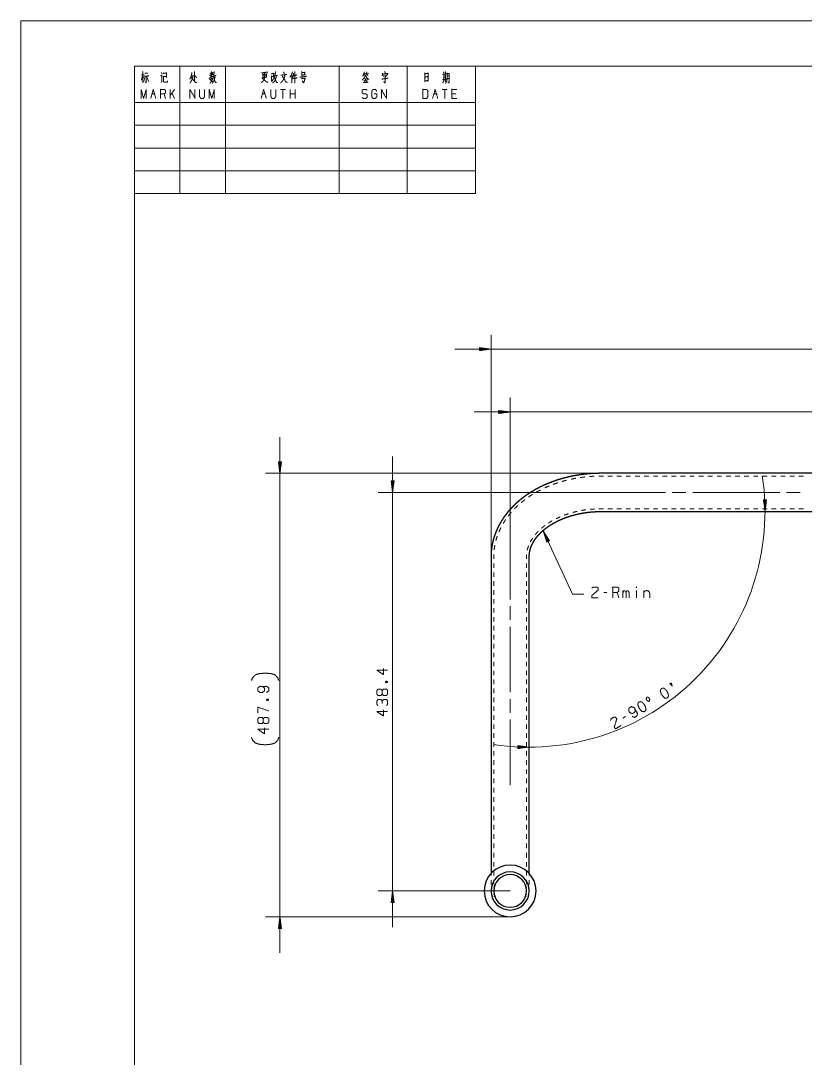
# Paper-space layout 'SHT2' of a CAD drawing. Header units: millimetres. Extents: x 0 to 594, y 0 to 420.
# Drawn here: x 0 to 172.5, y 191.7 to 420 of the extents above; entities that cross this region are included whole.
import ezdxf

# ---------------------------------------------------------------- set-up
doc = ezdxf.new("R2010")
doc.units = ezdxf.units.MM
doc.layers.add('101', color=7, linetype='Continuous', true_color=0xffffff)

psp = doc.layouts.new('SHT2')

# ---------------------------------------------------------------- linework, layer by layer
at = {"layer": '101', "color": 133, "linetype": 'Continuous', "lineweight": 18}
for p, q in [((0, 420), (0, 0)), ((594, 420), (0, 420)), ((25, 410), (25, 382)), ((25, 410), (100, 410)), ((25, 410), (100, 410)), ((584, 410), (25, 410)), ((25, 410), (100, 410)), ((25, 410), (25, 10)), ((35, 410), (35, 382)), ((45, 410), (45, 382)), ((70, 410), (70, 382)), ((85, 410), (85, 382)), ((100, 410), (100, 382)), ((25, 402), (100, 402)), ((25, 397), (100, 397)), ((25, 392), (100, 392)), ((25, 387), (100, 387)), ((25, 382), (100, 382))]:
    psp.add_line(p, q, dxfattribs=at)
at = {"layer": '101', "color": 72, "linetype": 'Continuous', "lineweight": 18}
for p, q in [((30.93, 408.63), (31.06, 408.24)), ((26.76, 408.05), (26.54, 406.94)), ((26.56, 408.12), (27.17, 408.12)), ((26.88, 407.89), (27.1, 407.41)), ((27.3, 407.54), (27.07, 406.67)), ((27.76, 407.52), (28.07, 406.63)), ((30.85, 406.38), (31.12, 406.83)), ((31.33, 407.83), (31.42, 407.72)), ((41.53, 407.97), (42.32, 408.14)), ((42.44, 407.91), (42.98, 408.03)), ((53.37, 407.85), (53.89, 407.93)), ((55.11, 406.63), (55.56, 407.18)), ((75.44, 408.32), (75.87, 408.39)), ((75.54, 408.3), (75.65, 407.99)), ((76.03, 407.39), (75.56, 407.31)), ((76.01, 408.26), (76.54, 408.36)), ((76.17, 408.24), (76.3, 407.91)), ((92.76, 408.18), (93.62, 408.3)), ((93.04, 407.83), (93.3, 407.89)), ((93.05, 407.47), (93.28, 407.54)), ((93.8, 407.81), (94.05, 407.87)), ((32.82, 402.93), (32.82, 404.9)), ((33.79, 404.9), (32.82, 403.53)), ((33.79, 402.93), (33.23, 404.11)), ((58.21, 404.9), (57.1, 404.9)), ((57.65, 404.9), (57.65, 402.93)), ((59.22, 402.93), (59.22, 404.9)), ((60.33, 402.93), (60.33, 404.9)), ((93.8, 404.9), (92.68, 404.9)), ((93.24, 404.9), (93.24, 402.93)), ((28.86, 403.92), (29.41, 403.92)), ((31.81, 402.93), (31.53, 403.92)), ((53.13, 403.92), (53.69, 403.92)), ((60.33, 403.92), (59.22, 403.92)), ((90.84, 403.92), (91.4, 403.92)), ((95.64, 403.92), (94.81, 403.92)), ((132.43, 293.05), (132.43, 294.62)), ((135.38, 294.62), (135.38, 293.05)), ((136.99, 294.62), (136.99, 293.05)), ((128.89, 294.25), (128.22, 294.25)), ((131.5, 293.05), (131.17, 294.25)), ((80.23, 274.45), (80.65, 274.61)), ((54.07, 270.53), (54.5, 270.69)), ((132.97, 266.95), (132.4, 266.6))]:
    psp.add_line(p, q, dxfattribs=at)
at = {"layer": '101', "color": 22, "linetype": 'Continuous', "lineweight": 18}
for p, q in [((103.41, 302.1), (103.41, 350.93)), ((319.75, 347.76), (95.47, 347.76)), ((103.41, 347.76), (100.87, 348.09)), ((100.87, 348.09), (100.9, 348.09)), ((100.87, 348.09), (100.9, 348.09)), ((100.87, 348.09), (100.87, 347.42)), ((100.87, 348.03), (101.29, 348.03)), ((100.87, 347.98), (101.68, 347.98)), ((100.87, 347.93), (102.06, 347.93)), ((100.87, 347.88), (102.45, 347.88)), ((100.87, 347.83), (102.83, 347.83)), ((100.87, 347.78), (103.22, 347.78)), ((100.87, 347.42), (103.41, 347.76)), ((100.87, 347.73), (103.22, 347.73)), ((100.87, 347.68), (102.83, 347.68)), ((100.87, 347.63), (102.45, 347.63)), ((100.87, 347.58), (102.06, 347.58)), ((100.87, 347.53), (101.68, 347.53)), ((100.87, 347.48), (101.29, 347.48)), ((100.87, 347.43), (100.9, 347.43)), ((100.87, 347.43), (100.9, 347.43)), ((107.61, 307.1), (107.61, 337.1)), ((99.67, 333.93), (315.55, 333.93)), ((105.07, 334.26), (105.1, 334.26)), ((107.61, 333.93), (105.07, 334.26)), ((105.07, 334.26), (105.07, 333.6)), ((105.07, 334.26), (105.1, 334.26)), ((105.07, 334.21), (105.49, 334.21)), ((105.07, 334.16), (105.88, 334.16)), ((105.07, 334.11), (106.26, 334.11)), ((105.07, 334.06), (106.65, 334.06)), ((105.07, 334.01), (107.03, 334.01)), ((105.07, 333.95), (107.42, 333.95)), ((105.07, 333.6), (107.61, 333.93)), ((105.07, 333.9), (107.42, 333.9)), ((105.07, 333.85), (107.03, 333.85)), ((105.07, 333.8), (106.65, 333.8)), ((105.07, 333.75), (106.26, 333.75)), ((105.07, 333.7), (105.88, 333.7)), ((105.07, 333.65), (105.49, 333.65)), ((105.07, 333.6), (105.1, 333.6)), ((105.07, 333.6), (105.1, 333.6)), ((57, 214.92), (57, 328.37)), ((81.77, 220.62), (81.77, 324.17)), ((56.67, 322.98), (57, 320.44)), ((57.34, 322.98), (56.67, 322.98)), ((56.67, 322.98), (56.67, 322.95)), ((56.67, 322.98), (56.67, 322.95)), ((56.72, 322.98), (56.72, 322.56)), ((56.77, 322.98), (56.77, 322.17)), ((56.82, 322.98), (56.82, 321.79)), ((56.87, 322.98), (56.87, 321.4)), ((56.93, 322.98), (56.93, 321.02)), ((56.98, 322.98), (56.98, 320.63)), ((57, 320.44), (57.34, 322.98)), ((57.03, 322.98), (57.03, 320.63)), ((57.08, 322.98), (57.08, 321.02)), ((57.13, 322.98), (57.13, 321.4)), ((57.18, 322.98), (57.18, 321.79)), ((57.23, 322.98), (57.23, 322.17)), ((57.28, 322.98), (57.28, 322.56)), ((57.33, 322.98), (57.33, 322.95)), ((57.33, 322.98), (57.33, 322.95)), ((127.61, 320.44), (53.83, 320.44)), ((81.44, 318.78), (81.44, 318.75)), ((81.44, 318.78), (81.77, 316.24)), ((81.44, 318.78), (81.44, 318.75)), ((82.11, 318.78), (81.44, 318.78)), ((81.49, 318.78), (81.49, 318.36)), ((81.54, 318.78), (81.54, 317.97)), ((81.59, 318.78), (81.59, 317.59)), ((81.64, 318.78), (81.64, 317.2)), ((81.69, 318.78), (81.69, 316.82)), ((81.75, 318.78), (81.75, 316.43)), ((81.77, 316.24), (82.11, 318.78)), ((81.8, 318.78), (81.8, 316.43)), ((81.85, 318.78), (81.85, 316.82)), ((81.9, 318.78), (81.9, 317.2)), ((81.95, 318.78), (81.95, 317.59)), ((82, 318.78), (82, 317.97)), ((82.05, 318.78), (82.05, 318.36)), ((82.1, 318.78), (82.1, 318.75)), ((82.1, 318.78), (82.1, 318.75)), ((122.61, 316.24), (78.6, 316.24)), ((163.97, 314.58), (163.3, 314.57)), ((163.3, 314.57), (163.67, 312.04)), ((163.31, 314.57), (163.31, 314.54)), ((163.31, 314.57), (163.31, 314.54)), ((163.36, 314.57), (163.36, 314.16)), ((163.41, 314.57), (163.42, 313.77)), ((163.46, 314.58), (163.47, 313.39)), ((163.51, 314.58), (163.53, 313)), ((163.56, 314.58), (163.58, 312.62)), ((163.61, 314.58), (163.64, 312.23)), ((163.66, 314.58), (163.69, 312.23)), ((163.67, 312.04), (163.97, 314.58)), ((163.71, 314.58), (163.74, 312.62)), ((163.76, 314.58), (163.78, 313)), ((163.81, 314.58), (163.83, 313.39)), ((163.86, 314.58), (163.87, 313.78)), ((163.92, 314.58), (163.92, 314.16)), ((163.97, 314.58), (163.97, 314.55)), ((163.97, 314.58), (163.97, 314.55)), ((121.3, 293.86), (114.9, 307.76)), ((116.26, 305.6), (114.9, 307.76)), ((114.9, 307.76), (115.66, 305.32)), ((115.94, 305.45), (114.95, 307.58)), ((115.98, 305.47), (115, 307.6)), ((115.89, 305.42), (115.07, 307.21)), ((115.84, 305.4), (115.18, 306.83)), ((116.03, 305.49), (115.21, 307.27)), ((115.8, 305.38), (115.3, 306.46)), ((116.07, 305.51), (115.42, 306.94)), ((115.75, 305.36), (115.42, 306.09)), ((116.12, 305.53), (115.62, 306.61)), ((116.17, 305.55), (115.83, 306.28)), ((116.21, 305.57), (116.04, 305.95)), ((115.71, 305.34), (115.53, 305.72)), ((115.66, 305.32), (115.65, 305.35)), ((115.66, 305.32), (115.65, 305.35)), ((115.66, 305.32), (116.26, 305.6)), ((116.26, 305.59), (116.25, 305.62)), ((116.26, 305.59), (116.25, 305.62)), ((123.84, 293.86), (121.3, 293.86)), ((109.28, 260.55), (109.27, 259.88)), ((109.27, 260.39), (110.46, 260.38)), ((109.27, 260.34), (110.85, 260.32)), ((109.27, 260.29), (111.23, 260.27)), ((109.27, 260.24), (111.62, 260.21)), ((111.81, 260.18), (109.28, 260.55)), ((109.28, 260.54), (109.31, 260.54)), ((109.28, 260.54), (109.31, 260.54)), ((109.28, 260.49), (109.69, 260.49)), ((109.28, 260.44), (110.08, 260.43)), ((109.27, 260.19), (111.62, 260.16)), ((109.27, 259.88), (111.81, 260.18)), ((109.27, 260.14), (111.23, 260.11)), ((109.27, 260.09), (110.85, 260.07)), ((109.27, 260.04), (110.46, 260.02)), ((109.27, 259.98), (110.07, 259.98)), ((109.27, 259.93), (109.69, 259.93)), ((109.27, 259.88), (109.3, 259.88)), ((109.27, 259.88), (109.3, 259.88)), ((107.61, 228.56), (78.6, 228.56)), ((81.77, 228.56), (81.44, 226.02)), ((81.75, 226.02), (81.75, 228.36)), ((82.11, 226.02), (81.77, 228.56)), ((81.8, 226.02), (81.8, 228.36)), ((81.44, 226.02), (81.44, 226.05)), ((81.44, 226.02), (81.44, 226.05)), ((81.44, 226.02), (82.11, 226.02)), ((81.49, 226.02), (81.49, 226.43)), ((81.54, 226.02), (81.54, 226.82)), ((81.59, 226.02), (81.59, 227.21)), ((81.64, 226.02), (81.64, 227.59)), ((81.69, 226.02), (81.69, 227.98)), ((81.85, 226.02), (81.85, 227.98)), ((81.9, 226.02), (81.9, 227.59)), ((81.95, 226.02), (81.95, 227.21)), ((82, 226.02), (82, 226.82)), ((82.05, 226.02), (82.05, 226.43)), ((82.1, 226.02), (82.1, 226.05)), ((82.1, 226.02), (82.1, 226.05)), ((107.61, 222.86), (53.83, 222.86)), ((57, 222.86), (56.67, 220.32)), ((56.82, 220.32), (56.82, 221.51)), ((56.87, 220.32), (56.87, 221.89)), ((56.93, 220.32), (56.93, 222.28)), ((56.98, 220.32), (56.98, 222.66)), ((57.34, 220.32), (57, 222.86)), ((57.03, 220.32), (57.03, 222.66)), ((57.08, 220.32), (57.08, 222.28)), ((57.13, 220.32), (57.13, 221.89)), ((57.18, 220.32), (57.18, 221.51)), ((56.67, 220.32), (56.67, 220.35)), ((56.67, 220.32), (56.67, 220.35)), ((56.67, 220.32), (57.34, 220.32)), ((56.72, 220.32), (56.72, 220.73)), ((56.77, 220.32), (56.77, 221.12)), ((57.23, 220.32), (57.23, 221.12)), ((57.28, 220.32), (57.28, 220.73)), ((57.33, 220.32), (57.33, 220.35)), ((57.33, 220.32), (57.33, 220.35))]:
    psp.add_line(p, q, dxfattribs=at)
at = {"layer": '101', "color": 30, "linetype": 'Continuous', "lineweight": 25}
for p, q in [((287.61, 320.44), (127.61, 320.44)), ((127.61, 312.04), (287.61, 312.04)), ((103.41, 302.1), (103.41, 256.84)), ((111.81, 256.84), (111.81, 302.1)), ((103.41, 256.84), (103.41, 234.41)), ((111.81, 234.41), (111.81, 256.84))]:
    psp.add_line(p, q, dxfattribs=at)
at = {"layer": '101', "color": 53, "linetype": 'Continuous', "lineweight": 18}
for p, q in [((128.11, 319.84), (127.61, 319.84)), ((130.11, 319.84), (129.11, 319.84)), ((132.11, 319.84), (131.11, 319.84)), ((134.11, 319.84), (133.11, 319.84)), ((136.11, 319.84), (135.11, 319.84)), ((138.11, 319.84), (137.11, 319.84)), ((140.11, 319.84), (139.11, 319.84)), ((142.11, 319.84), (141.11, 319.84)), ((144.11, 319.84), (143.11, 319.84)), ((146.11, 319.84), (145.11, 319.84)), ((148.11, 319.84), (147.11, 319.84)), ((150.11, 319.84), (149.11, 319.84)), ((152.11, 319.84), (151.11, 319.84)), ((154.11, 319.84), (153.11, 319.84)), ((156.11, 319.84), (155.11, 319.84)), ((158.11, 319.84), (157.11, 319.84)), ((160.11, 319.84), (159.11, 319.84)), ((162.11, 319.84), (161.11, 319.84)), ((164.11, 319.84), (163.11, 319.84)), ((166.11, 319.84), (165.11, 319.84)), ((168.11, 319.84), (167.11, 319.84)), ((170.11, 319.84), (169.11, 319.84)), ((172.11, 319.84), (171.11, 319.84)), ((127.61, 312.64), (128.11, 312.64)), ((129.11, 312.64), (130.11, 312.64)), ((131.11, 312.64), (132.11, 312.64)), ((133.11, 312.64), (134.11, 312.64)), ((135.11, 312.64), (136.11, 312.64)), ((137.11, 312.64), (138.11, 312.64)), ((139.11, 312.64), (140.11, 312.64)), ((141.11, 312.64), (142.11, 312.64)), ((143.11, 312.64), (144.11, 312.64)), ((145.11, 312.64), (146.11, 312.64)), ((147.11, 312.64), (148.11, 312.64)), ((149.11, 312.64), (150.11, 312.64)), ((151.11, 312.64), (152.11, 312.64)), ((153.11, 312.64), (154.11, 312.64)), ((155.11, 312.64), (156.11, 312.64)), ((157.11, 312.64), (158.11, 312.64)), ((159.11, 312.64), (160.11, 312.64)), ((161.11, 312.64), (162.11, 312.64)), ((163.11, 312.64), (164.11, 312.64)), ((165.11, 312.64), (166.11, 312.64)), ((167.11, 312.64), (168.11, 312.64)), ((169.11, 312.64), (170.11, 312.64)), ((171.11, 312.64), (172.11, 312.64)), ((104.01, 302.1), (104.01, 301.6)), ((111.21, 301.6), (111.21, 302.1)), ((104.01, 300.62), (104.01, 299.64)), ((111.21, 299.64), (111.21, 300.62)), ((104.01, 298.65), (104.01, 297.67)), ((111.21, 297.67), (111.21, 298.65)), ((104.01, 296.68), (104.01, 295.7)), ((104.01, 294.72), (104.01, 293.73)), ((111.21, 295.7), (111.21, 296.68)), ((111.21, 293.73), (111.21, 294.72)), ((104.01, 292.75), (104.01, 291.77)), ((111.21, 291.77), (111.21, 292.75)), ((104.01, 290.78), (104.01, 289.8)), ((111.21, 289.8), (111.21, 290.78)), ((104.01, 288.81), (104.01, 287.83)), ((111.21, 287.83), (111.21, 288.81)), ((104.01, 286.85), (104.01, 285.86)), ((111.21, 285.86), (111.21, 286.85)), ((104.01, 284.88), (104.01, 283.89)), ((111.21, 283.89), (111.21, 284.88)), ((104.01, 282.91), (104.01, 281.93)), ((104.01, 280.94), (104.01, 279.96)), ((111.21, 281.93), (111.21, 282.91)), ((111.21, 279.96), (111.21, 280.94)), ((104.01, 278.98), (104.01, 277.99)), ((111.21, 277.99), (111.21, 278.98)), ((104.01, 277.01), (104.01, 276.02)), ((111.21, 276.02), (111.21, 277.01)), ((104.01, 275.04), (104.01, 274.06)), ((111.21, 274.06), (111.21, 275.04)), ((104.01, 273.07), (104.01, 272.09)), ((111.21, 272.09), (111.21, 273.07)), ((104.01, 271.11), (104.01, 270.12)), ((111.21, 270.12), (111.21, 271.11)), ((104.01, 269.14), (104.01, 268.15)), ((104.01, 267.17), (104.01, 266.19)), ((111.21, 268.15), (111.21, 269.14)), ((111.21, 266.19), (111.21, 267.17)), ((104.01, 265.2), (104.01, 264.22)), ((111.21, 264.22), (111.21, 265.2)), ((104.01, 263.24), (104.01, 262.25)), ((111.21, 262.25), (111.21, 263.24)), ((104.01, 261.27), (104.01, 260.28)), ((111.21, 260.28), (111.21, 261.27)), ((104.01, 259.3), (104.01, 258.32)), ((111.21, 258.32), (111.21, 259.3)), ((104.01, 257.33), (104.01, 256.84)), ((104.01, 256.84), (104.01, 256.33)), ((111.21, 256.84), (111.21, 257.33)), ((111.21, 256.33), (111.21, 256.84)), ((104.01, 255.31), (104.01, 254.29)), ((111.21, 254.29), (111.21, 255.31)), ((104.01, 253.27), (104.01, 252.25)), ((104.01, 251.23), (104.01, 250.21)), ((111.21, 252.25), (111.21, 253.27)), ((111.21, 250.21), (111.21, 251.23)), ((104.01, 249.2), (104.01, 248.18)), ((111.21, 248.18), (111.21, 249.2)), ((104.01, 247.16), (104.01, 246.14)), ((111.21, 246.14), (111.21, 247.16)), ((104.01, 245.12), (104.01, 244.1)), ((111.21, 244.1), (111.21, 245.12)), ((104.01, 243.08), (104.01, 242.06)), ((111.21, 242.06), (111.21, 243.08)), ((104.01, 241.04), (104.01, 240.02)), ((111.21, 240.02), (111.21, 241.04)), ((104.01, 239), (104.01, 237.98)), ((111.21, 237.98), (111.21, 239)), ((104.01, 236.96), (104.01, 235.94)), ((111.21, 235.94), (111.21, 236.96)), ((104.01, 234.92), (104.01, 234.41)), ((104.01, 234.41), (104.01, 233.93)), ((111.21, 234.41), (111.21, 234.92)), ((111.21, 233.93), (111.21, 234.41)), ((103.41, 232.41), (103.41, 231.93)), ((111.81, 231.93), (111.81, 232.41)), ((103.64, 229.36), (103.49, 229.36)), ((103.74, 229.76), (103.58, 229.76)), ((104.1, 229.36), (103.95, 229.36)), ((104.21, 229.76), (104.06, 229.76)), ((111.17, 229.76), (111.01, 229.76)), ((111.28, 229.36), (111.12, 229.36)), ((111.64, 229.76), (111.48, 229.76)), ((111.74, 229.36), (111.58, 229.36)), ((103.49, 227.76), (103.64, 227.76)), ((103.58, 227.36), (103.74, 227.36)), ((103.95, 227.76), (104.1, 227.76)), ((104.06, 227.36), (104.21, 227.36)), ((111.01, 227.36), (111.17, 227.36)), ((111.12, 227.76), (111.28, 227.76)), ((111.48, 227.36), (111.64, 227.36)), ((111.58, 227.76), (111.74, 227.76))]:
    psp.add_line(p, q, dxfattribs=at)
at = {"layer": '101', "color": 151, "linetype": 'Continuous', "lineweight": 18}
for p, q in [((143.26, 316.24), (146.26, 316.24)), ((147.76, 316.24), (166.9, 316.24)), ((168.4, 316.24), (171.4, 316.24)), ((107.61, 291.18), (107.61, 288.18)), ((107.61, 286.68), (107.61, 272.26)), ((107.61, 270.76), (107.61, 267.76))]:
    psp.add_line(p, q, dxfattribs=at)
at = {"layer": '101', "color": 22, "linetype": 'Continuous', "lineweight": 18}
psp.add_arc((111.81, 312.04), 51.85, 261.2972, 8.7028, dxfattribs=at)
at = {"layer": '101', "color": 30, "linetype": 'Continuous', "lineweight": 25}
for radius, start, end in [(5.7, 90, 270), (5.7, 270, 90), (4.2, 90, 270), (3.6, 90, 270), (4.2, 270, 90), (3.6, 270, 90)]:
    psp.add_arc((107.61, 228.56), radius, start, end, dxfattribs=at)
at = {"layer": '101', "color": 72, "linetype": 'Continuous', "lineweight": 18}
for points, knots in [([(26.76, 408.82), (26.87, 408.7), (26.87, 406.36)], [0, 0, 0.064406, 1, 1]), ([(27.29, 408.45), (27.92, 408.45), (27.88, 408.57), (27.83, 408.49)], [0, 0, 0.736242, 0.890347, 1, 1]), ([(31.47, 408.45), (31.4, 408.39), (31.34, 408.45), (32.07, 408.45), (32.07, 408.63), (32.07, 407.54), (32.07, 407.72), (31.42, 407.72), (31.42, 406.58), (31.43, 406.5), (31.55, 406.46), (32.24, 406.46), (32.24, 406.77)], [0, 0, 0.017817, 0.03366, 0.169508, 0.204092, 0.407771, 0.442362, 0.564626, 0.775988, 0.791599, 0.814655, 0.942353, 1, 1]), ([(37.62, 408.59), (37.61, 408.47), (37.54, 408.05), (37.45, 407.76), (37.38, 407.56), (37.29, 407.35), (37.2, 407.18)], [0, 0, 0.084511, 0.368539, 0.57312, 0.721448, 0.873357, 1, 1]), ([(38.17, 408.8), (38.21, 408.7), (38.2, 408.59), (38.18, 406.87), (38.17, 406.98), (38.2, 407.21)], [0, 0, 0.049552, 0.095607, 0.852773, 0.898827, 1, 1]), ([(41.93, 408.82), (41.96, 408.68), (41.96, 407.54), (41.93, 407.68), (41.96, 407.81)], [0, 0, 0.094651, 0.82363, 0.91828, 1, 1]), ([(42.22, 408.68), (42.22, 408.57), (42.1, 408.1)], [0, 0, 0.174336, 1, 1]), ([(42.53, 408.86), (42.53, 408.74), (42.51, 408.51), (42.47, 408.22), (42.42, 407.91), (42.37, 407.66), (42.29, 407.43), (42.28, 407.37)], [0, 0, 0.081852, 0.232243, 0.425429, 0.632123, 0.800313, 0.957953, 1, 1]), ([(53.63, 408.59), (53.61, 407.93), (53.6, 407.6), (53.59, 407.41), (53.57, 407.31), (53.56, 407.18), (53.51, 407.06), (53.47, 406.96), (53.34, 406.77), (53.19, 406.61), (53.09, 406.54), (52.88, 406.42), (52.84, 406.4)], [0, 0, 0.263781, 0.39576, 0.470168, 0.511774, 0.561574, 0.614015, 0.658781, 0.749609, 0.837597, 0.885288, 0.980674, 1, 1]), ([(52.96, 408.57), (53.01, 408.53), (53.04, 408.55), (54.3, 408.7), (54.26, 408.72), (54.11, 408.68)], [0, 0, 0.045515, 0.068267, 0.872618, 0.903439, 1, 1]), ([(56.04, 408.8), (56.01, 408.55), (55.93, 408.22), (55.81, 407.87), (55.72, 407.64), (55.66, 407.47), (55.6, 407.33)], [0, 0, 0.162468, 0.38501, 0.62589, 0.784405, 0.898495, 1, 1]), ([(57.76, 408.78), (57.86, 408.59), (57.9, 408.47), (57.93, 408.34)], [0, 0, 0.450463, 0.729648, 1, 1]), ([(59.74, 408.74), (59.67, 408.47), (59.57, 408.22), (59.45, 407.99), (59.34, 407.81), (59.19, 407.6)], [0, 0, 0.218379, 0.42875, 0.629232, 0.801507, 1, 1]), ([(60.27, 408.82), (60.32, 408.74), (60.29, 408.78), (60.3, 406.29), (60.29, 406.48), (60.3, 406.79)], [0, 0, 0.029981, 0.046195, 0.84079, 0.900562, 1, 1]), ([(61.76, 408.82), (61.82, 408.57), (61.82, 407.85), (61.82, 408.03), (62.53, 408.14), (62.41, 408.14), (62.44, 408.65), (62.45, 408.74), (62.48, 408.68), (62.38, 408.65), (61.82, 408.57)], [0, 0, 0.076621, 0.294125, 0.350049, 0.563216, 0.598365, 0.753974, 0.779219, 0.799828, 0.831204, 1, 1]), ([(75.56, 408.74), (75.54, 408.59), (75.43, 408.28), (75.32, 408.03), (75.21, 407.83)], [0, 0, 0.148004, 0.485247, 0.758325, 1, 1]), ([(76.1, 408.74), (76.11, 408.63), (75.94, 408.05)], [0, 0, 0.147214, 1, 1]), ([(79.98, 408.84), (80.08, 408.72), (80.12, 408.61), (80.15, 408.45)], [0, 0, 0.364582, 0.619227, 1, 1]), ([(92.99, 408.74), (93.02, 408.61), (93.02, 407.06)], [0, 0, 0.075966, 1, 1]), ([(93.4, 408.86), (93.43, 408.74), (93.39, 407.12)], [0, 0, 0.07321, 1, 1]), ([(93.74, 408.57), (93.78, 408.34), (93.78, 407.89), (93.77, 407.39), (93.74, 407.08), (93.67, 406.75), (93.58, 406.54), (93.42, 406.23)], [0, 0, 0.096226, 0.28518, 0.49143, 0.620829, 0.761583, 0.854883, 1, 1]), ([(27.11, 407.83), (28.07, 407.83), (28.01, 407.99), (27.93, 407.85)], [0, 0, 0.737845, 0.874091, 1, 1]), ([(27.55, 407.83), (27.55, 406.4), (27.39, 406.48)], [0, 0, 0.88751, 1, 1]), ([(30.74, 407.89), (30.99, 407.89), (30.99, 408.01), (30.99, 406.56)], [0, 0, 0.136549, 0.20471, 1, 1]), ([(37.48, 407.85), (37.95, 407.93), (37.9, 407.97), (37.87, 407.79), (37.81, 407.52), (37.76, 407.35), (37.67, 407.12), (37.6, 406.94), (37.48, 406.73), (37.39, 406.56), (37.21, 406.32)], [0, 0, 0.202443, 0.228126, 0.308395, 0.425619, 0.500391, 0.604278, 0.689473, 0.790704, 0.870498, 1, 1]), ([(37.48, 407.56), (38.41, 406.38), (38.75, 406.4), (38.74, 406.4), (38.43, 406.42), (38.27, 406.56)], [0, 0, 0.63218, 0.773701, 0.779843, 0.909107, 1, 1]), ([(38.3, 407.91), (38.33, 407.89), (38.59, 407.56), (38.66, 407.43)], [0, 0, 0.059406, 0.761029, 1, 1]), ([(41.94, 407.99), (41.81, 407.76), (41.68, 407.56), (41.55, 407.39), (41.41, 407.25)], [0, 0, 0.287235, 0.555132, 0.786183, 1, 1]), ([(41.53, 407.06), (42.16, 407.21), (42.17, 407.39), (42.17, 407.31), (42.1, 407.06), (42, 406.79), (41.9, 406.58), (41.78, 406.46), (41.68, 406.34), (41.6, 406.27)], [0, 0, 0.304476, 0.392578, 0.431601, 0.553705, 0.689463, 0.798358, 0.878846, 0.954751, 1, 1]), ([(41.62, 408.55), (41.75, 408.32), (41.78, 408.18)], [0, 0, 0.640221, 1, 1]), ([(41.91, 407.41), (41.75, 406.83), (41.85, 406.79), (41.97, 406.75), (42.09, 406.69), (42.23, 406.61)], [0, 0, 0.529109, 0.626293, 0.735528, 0.852096, 1, 1]), ([(41.96, 407.95), (42.13, 407.83), (42.22, 407.72)], [0, 0, 0.613168, 1, 1]), ([(42.73, 407.91), (42.69, 407.56), (42.64, 407.31), (42.6, 407.1), (42.54, 406.92), (42.42, 406.67), (42.32, 406.48), (42.2, 406.32), (42.12, 406.23)], [0, 0, 0.194372, 0.33262, 0.448622, 0.555648, 0.706152, 0.822696, 0.933862, 1, 1]), ([(42.41, 407.64), (42.44, 407.6), (42.58, 407.02), (42.69, 406.75), (42.79, 406.46), (42.82, 406.4), (43.04, 406.42), (42.82, 406.44), (42.75, 406.56)], [0, 0, 0.026711, 0.341735, 0.493488, 0.655468, 0.691644, 0.807842, 0.92404, 1, 1]), ([(53.01, 407.35), (53.09, 407.35), (53.37, 407.12), (53.6, 406.92), (53.82, 406.73), (54.1, 406.46), (54.42, 406.5), (54.11, 406.46), (54.01, 406.54)], [0, 0, 0.033469, 0.197844, 0.340784, 0.472463, 0.64945, 0.79792, 0.939754, 1, 1]), ([(53.19, 408.34), (53.23, 408.16), (53.23, 407.41), (53.22, 407.45), (54.08, 407.6), (54, 407.6), (54.08, 408.39), (54.11, 408.32), (54.07, 408.28), (53.23, 408.18)], [0, 0, 0.051657, 0.252797, 0.264655, 0.500968, 0.524668, 0.738296, 0.756835, 0.773119, 1, 1]), ([(55.08, 408.32), (55.66, 408.43), (55.6, 408.49), (55.53, 407.76), (55.6, 407.76), (55.17, 407.68), (55.14, 407.87), (55.17, 407.64), (55.15, 406.71)], [0, 0, 0.181367, 0.207402, 0.429562, 0.451886, 0.588195, 0.645737, 0.715778, 1, 1]), ([(56.18, 407.87), (56.18, 407.74), (56.12, 407.41), (56.06, 407.23), (56, 407.06), (55.93, 406.92), (55.84, 406.77), (55.74, 406.63), (55.5, 406.42), (55.33, 406.34)], [0, 0, 0.067224, 0.249297, 0.354995, 0.450078, 0.537949, 0.629663, 0.725721, 0.894897, 1, 1]), ([(55.74, 407.56), (55.78, 407.54), (56.23, 406.42), (56.51, 406.4), (56.25, 406.46), (56.18, 406.58)], [0, 0, 0.024913, 0.64401, 0.787109, 0.926007, 1, 1]), ([(55.81, 407.83), (56.47, 407.95), (56.39, 407.97), (56.28, 407.93)], [0, 0, 0.769974, 0.857334, 1, 1]), ([(58.08, 408.07), (58.08, 407.95), (58, 407.66), (57.93, 407.43), (57.84, 407.18), (57.71, 406.98), (57.7, 406.94), (57.61, 406.83), (57.51, 406.69), (57.37, 406.56), (57.26, 406.44), (57.13, 406.34)], [0, 0, 0.060656, 0.206644, 0.323462, 0.452151, 0.571984, 0.593423, 0.659723, 0.746397, 0.834814, 0.918176, 1, 1]), ([(57.21, 408.03), (58.49, 408.18), (58.4, 408.2), (58.31, 408.16)], [0, 0, 0.872483, 0.933909, 1, 1]), ([(57.54, 407.81), (57.59, 407.76), (58.3, 406.5), (58.62, 406.44), (58.31, 406.52), (58.21, 406.65)], [0, 0, 0.03086, 0.652651, 0.793753, 0.930721, 1, 1]), ([(59.57, 408.16), (59.58, 406.92), (59.58, 406.32), (59.57, 406.44), (59.58, 406.67)], [0, 0, 0.565701, 0.839109, 0.896079, 1, 1]), ([(59.76, 407.25), (60.8, 407.45), (60.73, 407.47), (60.59, 407.41)], [0, 0, 0.826987, 0.886337, 1, 1]), ([(59.99, 408.47), (59.95, 408.14), (59.89, 407.85), (59.83, 407.64), (59.79, 407.52)], [0, 0, 0.342096, 0.644844, 0.865119, 1, 1]), ([(59.99, 407.89), (60.67, 408.07), (60.59, 408.07), (60.48, 408.01)], [0, 0, 0.772504, 0.853435, 1, 1]), ([(61.37, 407.62), (61.56, 407.62), (61.94, 407.66), (62.88, 407.81), (62.77, 407.83), (62.63, 407.79)], [0, 0, 0.107041, 0.322391, 0.855633, 0.914432, 1, 1]), ([(61.93, 407.66), (61.82, 407.16), (61.79, 407.25), (62.57, 407.37), (62.53, 407.45), (62.53, 407.37), (62.44, 407.02), (62.38, 406.79), (62.31, 406.61), (62.25, 406.46), (62.2, 406.36), (62.17, 406.34), (61.91, 406.81), (62.19, 406.38)], [0, 0, 0.136367, 0.159969, 0.37115, 0.396347, 0.418609, 0.516112, 0.579319, 0.633135, 0.675148, 0.705367, 0.715007, 0.861282, 1, 1]), ([(75.84, 408.05), (75.82, 407.95), (75.59, 407.58), (75.57, 407.54), (75.46, 407.35), (75.25, 407.12), (75.05, 406.92)], [0, 0, 0.074324, 0.3873, 0.418544, 0.575019, 0.792866, 1, 1]), ([(75.31, 406.38), (76.42, 406.48), (76.35, 406.48), (76.19, 406.46)], [0, 0, 0.825892, 0.879993, 1, 1]), ([(75.5, 407.02), (75.57, 406.75), (75.57, 406.63), (75.56, 406.79)], [0, 0, 0.489861, 0.707985, 1, 1]), ([(75.78, 407.18), (75.84, 406.87), (75.81, 406.71), (75.81, 406.94)], [0, 0, 0.443846, 0.68011, 1, 1]), ([(75.81, 407.91), (76.39, 407.12), (76.63, 407.12), (76.39, 407.14), (76.28, 407.29)], [0, 0, 0.599326, 0.74245, 0.886132, 1, 1]), ([(76.14, 407.16), (76.14, 407.02), (75.97, 406.44)], [0, 0, 0.193066, 1, 1]), ([(79.39, 407.16), (80.77, 407.35), (80.68, 407.37), (80.47, 407.31)], [0, 0, 0.820207, 0.87351, 1, 1]), ([(79.54, 408.49), (79.54, 408.26), (79.52, 408.1), (79.49, 407.97), (79.46, 407.87)], [0, 0, 0.361961, 0.626178, 0.82906, 1, 1]), ([(79.54, 408.24), (80.77, 408.39), (80.75, 408.43), (80.56, 408.01)], [0, 0, 0.712489, 0.737753, 1, 1]), ([(79.68, 407.83), (80.45, 407.93), (80.4, 407.99), (80.11, 407.47)], [0, 0, 0.533862, 0.586724, 1, 1]), ([(80.06, 407.62), (80.09, 407.52), (80.12, 407.39), (80.14, 407.18), (80.14, 406.75), (80.12, 406.61), (80.09, 406.4), (80.05, 406.27), (79.83, 406.63), (80.06, 406.32)], [0, 0, 0.049614, 0.1085, 0.204239, 0.404797, 0.47199, 0.568442, 0.629214, 0.820569, 1, 1]), ([(88.81, 408.55), (88.84, 408.34), (88.85, 407.89), (88.87, 407.41), (88.87, 407.02), (88.87, 406.58), (88.87, 406.73), (89.44, 406.85), (89.55, 406.71), (89.58, 406.89), (89.58, 407.14), (89.6, 407.62), (89.61, 408.12), (89.61, 408.53), (89.63, 408.47), (88.85, 408.32)], [0, 0, 0.037589, 0.11951, 0.205161, 0.275875, 0.354037, 0.380091, 0.485119, 0.518615, 0.552521, 0.597188, 0.682831, 0.772197, 0.846642, 0.85812, 1, 1]), ([(88.87, 407.58), (89.44, 407.7), (89.38, 407.72), (89.25, 407.64)], [0, 0, 0.728515, 0.80596, 1, 1]), ([(92.71, 407), (93.62, 407.16), (93.58, 407.18), (93.52, 407.12)], [0, 0, 0.873261, 0.919205, 1, 1]), ([(93.05, 406.87), (93.04, 406.77), (92.92, 406.56), (92.82, 406.42), (92.71, 406.32)], [0, 0, 0.157105, 0.514468, 0.781135, 1, 1]), ([(93.28, 406.94), (93.45, 406.69), (93.45, 406.58), (93.39, 406.77)], [0, 0, 0.497711, 0.671692, 1, 1]), ([(93.77, 407.27), (93.8, 407.27), (94.03, 407.33)], [0, 0, 0.107795, 1, 1]), ([(93.78, 408.32), (94.22, 408.43), (94.18, 408.49), (94.18, 407.81), (94.19, 406.87), (94.18, 406.52), (94.16, 406.32), (94.15, 406.25), (93.93, 406.52), (94.13, 406.34)], [0, 0, 0.13308, 0.155516, 0.357036, 0.631879, 0.735784, 0.797016, 0.815837, 0.918298, 1, 1]), ([(26.46, 402.93), (26.46, 404.9), (27.01, 402.93), (27.57, 404.9), (27.57, 402.93)], [0, 0, 0.245192, 0.5, 0.754808, 1, 1]), ([(30.7, 402.93), (30.7, 404.9), (31.53, 404.9), (31.81, 404.71), (31.81, 404.11), (31.53, 403.92), (30.7, 403.92)], [0, 0, 0.400953, 0.571036, 0.639282, 0.761671, 0.829917, 1, 1]), ([(37.2, 402.93), (37.2, 404.9), (38.31, 402.93), (38.31, 404.9)], [0, 0, 0.317574, 0.682426, 1, 1]), ([(39.32, 404.9), (39.32, 403.32), (39.59, 402.93), (40.14, 402.93), (40.43, 403.32), (40.43, 404.9)], [0, 0, 0.337148, 0.438599, 0.557781, 0.662852, 1, 1]), ([(41.44, 402.93), (41.44, 404.9), (42, 402.93), (42.56, 404.9), (42.56, 402.93)], [0, 0, 0.245192, 0.5, 0.754808, 1, 1]), ([(54.98, 404.9), (54.98, 403.32), (55.24, 402.93), (55.79, 402.93), (56.09, 403.32), (56.09, 404.9)], [0, 0, 0.337148, 0.438599, 0.557781, 0.662852, 1, 1]), ([(75.05, 403.12), (75.32, 402.93), (75.89, 402.93), (76.17, 403.14), (76.17, 403.72), (75.89, 403.92), (75.34, 403.92), (75.05, 404.11), (75.05, 404.71), (75.34, 404.9), (75.89, 404.9), (76.17, 404.71)], [0, 0, 0.068034, 0.184053, 0.254517, 0.372333, 0.442796, 0.555841, 0.62637, 0.748388, 0.818918, 0.931962, 1, 1]), ([(77.74, 403.92), (78.29, 403.92), (78.29, 403.32), (78.02, 402.93), (77.45, 402.93), (77.17, 403.32), (77.17, 404.5), (77.46, 404.9), (78, 404.9), (78.28, 404.5)], [0, 0, 0.103295, 0.21479, 0.304259, 0.410272, 0.49974, 0.718891, 0.809955, 0.910532, 1, 1]), ([(79.3, 402.93), (79.3, 404.9), (80.42, 402.93), (80.42, 404.9)], [0, 0, 0.317574, 0.682426, 1, 1]), ([(88.44, 402.93), (89.26, 402.93), (89.55, 403.32), (89.55, 404.5), (89.26, 404.9), (88.44, 404.9), (88.44, 402.93)], [0, 0, 0.142135, 0.227163, 0.431787, 0.516815, 0.65895, 1, 1]), ([(90.56, 402.93), (91.12, 404.9), (91.68, 402.93)], [0, 0, 0.5, 1, 1]), ([(95.92, 402.93), (94.81, 402.93), (94.81, 404.9), (95.92, 404.9)], [0, 0, 0.265389, 0.734611, 1, 1]), ([(125.61, 295.2), (125.92, 295.42), (126.61, 295.42), (126.95, 295.2), (126.95, 294.72), (125.59, 293.52), (125.61, 293.05), (126.95, 293.05)], [0, 0, 0.069693, 0.192978, 0.265274, 0.350226, 0.674741, 0.759752, 1, 1]), ([(130.16, 293.05), (130.16, 295.42), (131.17, 295.42), (131.5, 295.2), (131.5, 294.47), (131.17, 294.25), (130.16, 294.25)], [0, 0, 0.40095, 0.571034, 0.639277, 0.761673, 0.829916, 1, 1]), ([(132.43, 294.15), (132.49, 294.42), (132.66, 294.6), (132.86, 294.6), (133.04, 294.42), (133.11, 294.15), (133.11, 293.05)], [0, 0, 0.118881, 0.224456, 0.306985, 0.412563, 0.533088, 1, 1]), ([(133.11, 294.15), (133.16, 294.42), (133.34, 294.6), (133.55, 294.6), (133.71, 294.42), (133.78, 294.15), (133.78, 293.05)], [0, 0, 0.118607, 0.223942, 0.313761, 0.413915, 0.534164, 1, 1]), ([(135.38, 295.27), (135.42, 295.37), (135.38, 295.45), (135.35, 295.37), (135.38, 295.27)], [0, 0, 0.280591, 0.5, 0.719409, 1, 1]), ([(136.99, 294.02), (137.09, 294.32), (137.29, 294.55), (137.54, 294.62), (137.77, 294.62), (138.01, 294.55), (138.21, 294.32), (138.31, 294.02), (138.31, 293.05)], [0, 0, 0.107755, 0.208454, 0.296012, 0.373822, 0.46138, 0.562079, 0.669834, 1, 1]), ([(56.74, 274.87), (56.49, 275.5), (55.86, 276.12), (55.05, 276.37), (54.3, 276.43), (53.74, 276.5), (53.18, 276.43), (52.43, 276.37), (51.61, 276.12), (50.99, 275.5), (50.74, 274.87)], [0, 0, 0.090338, 0.208958, 0.323044, 0.424046, 0.5, 0.575954, 0.676956, 0.791042, 0.909662, 1, 1]), ([(79.73, 277.49), (79.73, 276.15), (78.3, 277.15), (80.68, 277.15)], [0, 0, 0.245868, 0.565295, 1, 1]), ([(80.65, 274.45), (80.65, 274.61), (80.43, 274.7), (80.23, 274.61), (80.23, 274.45), (80.43, 274.37), (80.65, 274.45), (80.23, 274.61)], [0, 0, 0.093967, 0.236778, 0.365957, 0.459925, 0.589104, 0.731914, 1, 1]), ([(143.26, 273.64), (142.75, 274.15), (143.03, 274.32), (143.26, 273.64)], [0, 0, 0.406597, 0.595728, 1, 1]), ([(54.05, 272.22), (54.52, 272.54), (54.52, 273.23), (54.05, 273.57), (52.62, 273.57), (52.15, 273.23), (52.15, 272.54), (52.62, 272.22), (53.1, 272.2), (53.57, 272.54), (53.57, 273.23), (53.1, 273.57)], [0, 0, 0.076856, 0.169524, 0.247728, 0.439296, 0.517501, 0.610169, 0.687025, 0.750925, 0.829127, 0.921796, 1, 1]), ([(79.48, 271.91), (79.25, 271.59), (78.53, 271.59), (78.3, 271.91), (78.3, 272.6), (78.53, 272.94), (79.25, 272.94), (79.48, 272.6), (79.48, 271.91), (79.73, 271.58), (80.43, 271.58), (80.68, 271.91), (80.68, 272.6), (80.45, 272.94), (79.73, 272.94), (79.48, 272.6)], [0, 0, 0.047573, 0.136084, 0.183657, 0.267813, 0.317164, 0.405676, 0.455028, 0.539184, 0.590296, 0.675755, 0.726867, 0.811023, 0.860375, 0.948886, 1, 1]), ([(142.3, 271.12), (142.46, 271.5), (142.25, 272.2), (142.01, 272.6), (141.48, 273.14), (141.08, 273.16), (140.79, 272.98), (140.62, 272.62), (140.84, 271.91), (141.1, 271.51), (141.59, 270.99), (142.01, 270.95), (142.3, 271.12)], [0, 0, 0.067525, 0.183971, 0.260583, 0.380943, 0.446141, 0.500306, 0.565504, 0.685862, 0.762528, 0.87831, 0.945835, 1, 1]), ([(54.5, 270.53), (54.5, 270.69), (54.27, 270.78), (54.07, 270.69), (54.07, 270.53), (54.27, 270.44), (54.5, 270.53), (54.07, 270.69)], [0, 0, 0.09398, 0.236785, 0.365957, 0.459936, 0.589108, 0.731913, 1, 1]), ([(79.48, 270.33), (79.25, 270.66), (78.53, 270.66), (78.3, 270.33), (78.3, 269.64), (78.53, 269.3)], [0, 0, 0.153877, 0.429853, 0.583729, 0.846124, 1, 1]), ([(80.45, 269.32), (80.68, 269.64), (80.68, 270.33), (80.45, 270.66), (79.73, 270.66), (79.48, 270.33), (79.48, 269.81)], [0, 0, 0.124123, 0.343688, 0.472448, 0.703378, 0.836735, 1, 1]), ([(137.34, 268.16), (137.5, 268.55), (137.3, 269.24), (137.05, 269.65), (136.53, 270.18), (136.13, 270.2), (135.84, 270.03), (135.67, 269.66), (135.89, 268.95), (136.14, 268.55), (136.64, 268.03), (137.06, 267.99), (137.34, 268.16)], [0, 0, 0.067525, 0.18397, 0.260586, 0.380943, 0.446141, 0.500306, 0.565504, 0.685863, 0.762528, 0.87831, 0.945836, 1, 1]), ([(138.08, 270.26), (138.28, 270.38), (138.3, 270.77), (138.13, 271.04), (137.78, 271.22), (137.58, 271.1), (137.55, 270.7), (137.72, 270.42), (138.08, 270.26)], [0, 0, 0.085678, 0.230392, 0.351579, 0.496296, 0.581978, 0.730393, 0.85158, 1, 1]), ([(54.52, 268.16), (52.15, 269.01), (52.15, 267.67)], [0, 0, 0.652471, 1, 1]), ([(79.73, 268.38), (79.73, 267.04), (78.3, 268.05), (80.68, 268.05)], [0, 0, 0.245868, 0.565295, 1, 1]), ([(134.43, 266.97), (134.95, 266.73), (135.54, 267.08), (135.59, 267.66), (134.86, 268.89), (134.32, 269.12), (133.73, 268.77), (133.7, 268.2), (133.93, 267.78), (134.46, 267.55), (135.05, 267.9), (135.1, 268.48)], [0, 0, 0.076857, 0.169527, 0.24773, 0.439299, 0.517502, 0.610171, 0.687025, 0.750927, 0.82913, 0.921797, 1, 1]), ([(53.32, 265.71), (53.1, 265.39), (52.37, 265.39), (52.15, 265.71), (52.15, 266.4), (52.37, 266.74), (53.1, 266.74), (53.32, 266.4), (53.32, 265.71), (53.57, 265.37), (54.27, 265.37), (54.52, 265.71), (54.52, 266.4), (54.3, 266.74), (53.57, 266.74), (53.32, 266.4)], [0, 0, 0.047572, 0.136084, 0.183657, 0.267815, 0.317165, 0.405677, 0.455027, 0.539185, 0.590297, 0.675757, 0.726868, 0.811027, 0.860377, 0.948888, 1, 1]), ([(129.67, 266.08), (129.82, 266.43), (130.42, 266.79), (130.82, 266.77), (131.06, 266.36), (130.51, 264.63), (130.77, 264.23), (131.92, 264.92)], [0, 0, 0.06969, 0.192975, 0.265273, 0.350225, 0.67474, 0.759753, 1, 1]), ([(53.57, 264.46), (53.57, 263.12), (52.15, 264.12), (54.52, 264.12)], [0, 0, 0.245869, 0.565294, 1, 1]), ([(56.74, 262.33), (56.49, 261.7), (55.86, 261.08), (55.05, 260.83), (54.3, 260.76), (53.74, 260.7), (53.18, 260.76), (52.43, 260.83), (51.61, 261.08), (50.99, 261.7), (50.74, 262.33)], [0, 0, 0.09034, 0.20896, 0.323045, 0.424046, 0.5, 0.575954, 0.676955, 0.79104, 0.90966, 1, 1])]:
    psp.add_open_spline(points, degree=1, knots=knots, dxfattribs=at)
for points in [[(28.58, 402.93), (29.13, 404.9), (29.69, 402.93)], [(52.85, 402.93), (53.41, 404.9), (53.97, 402.93)]]:
    psp.add_open_spline(points, degree=1, dxfattribs=at)
at = {"layer": '101', "color": 30, "linetype": 'Continuous', "lineweight": 25}
for points, knots in [([(127.61, 320.44), (127.36, 320.44), (127.1, 320.43), (126.64, 320.42), (126.17, 320.41), (125.7, 320.38), (125.24, 320.35), (124.77, 320.31), (124.31, 320.27), (123.85, 320.22), (123.39, 320.16), (122.93, 320.1), (122.47, 320.03), (122.01, 319.95), (121.56, 319.86), (121.11, 319.77), (120.66, 319.68), (120.21, 319.57), (119.76, 319.46), (119.32, 319.34), (118.88, 319.22), (118.44, 319.09), (118.01, 318.96), (117.58, 318.81), (117.16, 318.66), (116.73, 318.51), (116.32, 318.35), (115.9, 318.18), (115.49, 318.01), (115.08, 317.83), (114.68, 317.64), (114.29, 317.45), (113.89, 317.25), (113.51, 317.05), (113.13, 316.84), (112.75, 316.62), (112.38, 316.4), (112.01, 316.17), (111.65, 315.94), (111.3, 315.7), (110.95, 315.46), (110.61, 315.21), (110.28, 314.95), (109.95, 314.7), (109.63, 314.43), (109.31, 314.16), (109, 313.89), (108.7, 313.61), (108.41, 313.33), (108.12, 313.04), (107.85, 312.75), (107.57, 312.45), (107.31, 312.15), (107.06, 311.85), (106.81, 311.54), (106.57, 311.23), (106.34, 310.91), (106.12, 310.59), (105.91, 310.27), (105.7, 309.95), (105.5, 309.62), (105.32, 309.29), (105.14, 308.95), (104.97, 308.62), (104.8, 308.28), (104.65, 307.94), (104.51, 307.6), (104.37, 307.25), (104.24, 306.91), (104.13, 306.56), (104.02, 306.21), (103.92, 305.86), (103.83, 305.51), (103.75, 305.16), (103.67, 304.81), (103.61, 304.45), (103.55, 304.1), (103.51, 303.74), (103.47, 303.39), (103.44, 303.03), (103.42, 302.68), (103.42, 302.39), (103.41, 302.1)], [0, 0, 0.007587, 0.015173, 0.029065, 0.042954, 0.056839, 0.070714, 0.084581, 0.098435, 0.112278, 0.126104, 0.139915, 0.153704, 0.167475, 0.181221, 0.194946, 0.208642, 0.222313, 0.235952, 0.249562, 0.263137, 0.276681, 0.290186, 0.303656, 0.317085, 0.330476, 0.343822, 0.357128, 0.370387, 0.383602, 0.396768, 0.409886, 0.422954, 0.435971, 0.448936, 0.461845, 0.474703, 0.487501, 0.500247, 0.512929, 0.525559, 0.538123, 0.550634, 0.563074, 0.575464, 0.587778, 0.600043, 0.61223, 0.624369, 0.636426, 0.648438, 0.660365, 0.672249, 0.684045, 0.695802, 0.70747, 0.7191, 0.730642, 0.742149, 0.753567, 0.764954, 0.776254, 0.787525, 0.798712, 0.809873, 0.820954, 0.832013, 0.842996, 0.853959, 0.864854, 0.875731, 0.886546, 0.897348, 0.908094, 0.918829, 0.929518, 0.940198, 0.95084, 0.961478, 0.972087, 0.982693, 0.991346, 1, 1]), ([(111.81, 302.1), (111.81, 302.19), (111.82, 302.28), (111.83, 302.5), (111.85, 302.73), (111.88, 302.96), (111.91, 303.19), (111.96, 303.41), (112.02, 303.64), (112.08, 303.86), (112.15, 304.08), (112.23, 304.3), (112.32, 304.52), (112.42, 304.73), (112.52, 304.95), (112.63, 305.16), (112.75, 305.37), (112.87, 305.58), (113.01, 305.78), (113.15, 305.99), (113.29, 306.19), (113.45, 306.39), (113.61, 306.59), (113.78, 306.79), (113.96, 306.98), (114.14, 307.18), (114.33, 307.37), (114.53, 307.56), (114.73, 307.74), (114.94, 307.93), (115.16, 308.11), (115.39, 308.29), (115.62, 308.46), (115.86, 308.64), (116.1, 308.81), (116.35, 308.98), (116.61, 309.14), (116.87, 309.3), (117.14, 309.46), (117.42, 309.61), (117.7, 309.76), (117.99, 309.91), (118.28, 310.05), (118.58, 310.19), (118.88, 310.32), (119.19, 310.45), (119.5, 310.58), (119.82, 310.7), (120.14, 310.81), (120.47, 310.92), (120.8, 311.03), (121.14, 311.13), (121.48, 311.23), (121.82, 311.32), (122.17, 311.4), (122.52, 311.48), (122.87, 311.56), (123.23, 311.63), (123.58, 311.7), (123.94, 311.75), (124.31, 311.81), (124.67, 311.86), (125.04, 311.9), (125.41, 311.94), (125.78, 311.97), (126.15, 311.99), (126.52, 312.01), (126.89, 312.03), (127.26, 312.03), (127.44, 312.04), (127.61, 312.04)], [0, 0, 0.00446, 0.008923, 0.020072, 0.031269, 0.042471, 0.053771, 0.065009, 0.076387, 0.087671, 0.099126, 0.110484, 0.122036, 0.133514, 0.1452, 0.156845, 0.168706, 0.180564, 0.192642, 0.204749, 0.217079, 0.229469, 0.24208, 0.254778, 0.267696, 0.280721, 0.293962, 0.307329, 0.320905, 0.334622, 0.348543, 0.362614, 0.376882, 0.391307, 0.405923, 0.4207, 0.43566, 0.450783, 0.466079, 0.481539, 0.497164, 0.512949, 0.528889, 0.544984, 0.561225, 0.577615, 0.594141, 0.61081, 0.627605, 0.644533, 0.661577, 0.678746, 0.696018, 0.713406, 0.730886, 0.748469, 0.766134, 0.78389, 0.801717, 0.819621, 0.837584, 0.855612, 0.873687, 0.891813, 0.909973, 0.928171, 0.946393, 0.964636, 0.98289, 0.991444, 1, 1])]:
    psp.add_open_spline(points, degree=1, knots=knots, dxfattribs=at)
at = {"layer": '101', "color": 53, "linetype": 'Continuous', "lineweight": 18}
for points, knots in [([(124.05, 319.64), (123.9, 319.62), (123.45, 319.56), (123.03, 319.51)], [0, 0, 0.144434, 0.593397, 1, 1]), ([(126.08, 319.8), (125.73, 319.78), (125.27, 319.75), (125.06, 319.73)], [0, 0, 0.343796, 0.794495, 1, 1]), ([(127.61, 319.84), (127.36, 319.84), (127.11, 319.83), (127.1, 319.83)], [0, 0, 0.490365, 0.980638, 1, 1]), ([(116.16, 317.64), (116.07, 317.6), (115.67, 317.43), (115.27, 317.25), (115.22, 317.23)], [0, 0, 0.086608, 0.515939, 0.943746, 1, 1]), ([(118.07, 318.34), (117.73, 318.23), (117.31, 318.08), (117.11, 318.01)], [0, 0, 0.354215, 0.789415, 1, 1]), ([(120.03, 318.91), (119.87, 318.87), (119.44, 318.76), (119.05, 318.64)], [0, 0, 0.158815, 0.600314, 1, 1]), ([(122.03, 319.34), (121.64, 319.27), (121.2, 319.18), (121.03, 319.14)], [0, 0, 0.382832, 0.828288, 1, 1]), ([(112.52, 315.78), (112.26, 315.62), (111.91, 315.39), (111.67, 315.23)], [0, 0, 0.303723, 0.715437, 1, 1]), ([(114.3, 316.78), (114.1, 316.68), (113.72, 316.48), (113.4, 316.3)], [0, 0, 0.217126, 0.638108, 1, 1]), ([(109.27, 313.32), (109.03, 313.09), (108.74, 312.81), (108.54, 312.61)], [0, 0, 0.328464, 0.719629, 1, 1]), ([(110.84, 314.63), (110.56, 314.42), (110.24, 314.16), (110.04, 313.99)], [0, 0, 0.342081, 0.743464, 1, 1]), ([(107.85, 311.86), (107.68, 311.65), (107.43, 311.35), (107.2, 311.07)], [0, 0, 0.261807, 0.641618, 1, 1]), ([(117.74, 310.46), (117.8, 310.48), (118.1, 310.63), (118.41, 310.77), (118.63, 310.86)], [0, 0, 0.059457, 0.405127, 0.753808, 1, 1]), ([(119.53, 311.23), (119.69, 311.29), (120.02, 311.4), (120.36, 311.52), (120.44, 311.54)], [0, 0, 0.17737, 0.540098, 0.905233, 1, 1]), ([(121.37, 311.82), (121.39, 311.82), (121.74, 311.92), (122.09, 312), (122.32, 312.05)], [0, 0, 0.015033, 0.389247, 0.765576, 1, 1]), ([(123.27, 312.25), (123.54, 312.3), (123.91, 312.36), (124.23, 312.4)], [0, 0, 0.288344, 0.672813, 1, 1]), ([(125.19, 312.52), (125.4, 312.54), (125.78, 312.57), (126.16, 312.59)], [0, 0, 0.22246, 0.612138, 1, 1]), ([(127.13, 312.63), (127.26, 312.63), (127.61, 312.64)], [0, 0, 0.284191, 1, 1]), ([(105.57, 308.48), (105.42, 308.18), (105.27, 307.85), (105.14, 307.56)], [0, 0, 0.330095, 0.688874, 1, 1]), ([(106.61, 310.24), (106.53, 310.12), (106.32, 309.8), (106.12, 309.48), (106.06, 309.38)], [0, 0, 0.141101, 0.511208, 0.878486, 1, 1]), ([(114.5, 308.34), (114.63, 308.45), (114.86, 308.63), (115.09, 308.82), (115.26, 308.95)], [0, 0, 0.169349, 0.474348, 0.783304, 1, 1]), ([(116.06, 309.5), (116.1, 309.53), (116.37, 309.7), (116.64, 309.86), (116.89, 310)], [0, 0, 0.053067, 0.379066, 0.708603, 1, 1]), ([(104.77, 306.6), (104.74, 306.5), (104.63, 306.16), (104.53, 305.82), (104.48, 305.63)], [0, 0, 0.105991, 0.456205, 0.805824, 1, 1]), ([(112.05, 305.35), (112.16, 305.55), (112.29, 305.77), (112.43, 305.99), (112.55, 306.18)], [0, 0, 0.236283, 0.497991, 0.763851, 1, 1]), ([(113.14, 306.96), (113.22, 307.05), (113.4, 307.26), (113.58, 307.46), (113.78, 307.67), (113.79, 307.68)], [0, 0, 0.127618, 0.409896, 0.69431, 0.982941, 1, 1]), ([(104.25, 304.63), (104.22, 304.44), (104.16, 304.09), (104.11, 303.75), (104.1, 303.62)], [0, 0, 0.191399, 0.535177, 0.878664, 1, 1]), ([(111.38, 303.54), (111.42, 303.72), (111.48, 303.96), (111.56, 304.19), (111.64, 304.42), (111.66, 304.47)], [0, 0, 0.195826, 0.44557, 0.698344, 0.949949, 1, 1]), ([(104.02, 302.61), (104.01, 302.35), (104.01, 302.22), (104.01, 302.1)], [0, 0, 0.492315, 0.746128, 1, 1]), ([(111.21, 302.1), (111.21, 302.2), (111.22, 302.3), (111.23, 302.53), (111.23, 302.58)], [0, 0, 0.207004, 0.41406, 0.906514, 1, 1]), ([(103.41, 229.04), (103.41, 229), (103.41, 228.56)], [0, 0, 0.08441, 1, 1]), ([(111.81, 228.56), (111.81, 229), (111.81, 229.04)], [0, 0, 0.91559, 1, 1])]:
    psp.add_open_spline(points, degree=1, knots=knots, dxfattribs=at)
at = {"layer": '101', "color": 151, "linetype": 'Continuous', "lineweight": 18}
for points, knots in [([(122.61, 316.24), (125.11, 316.24), (141.76, 316.24)], [0, 0, 0.130597, 1, 1]), ([(107.61, 307.1), (107.61, 302.1), (107.61, 292.68)], [0, 0, 0.346782, 1, 1]), ([(107.61, 266.26), (107.61, 256.84), (107.61, 251.84)], [0, 0, 0.653218, 1, 1])]:
    psp.add_open_spline(points, degree=1, knots=knots, dxfattribs=at)
at = {"layer": '101', "color": 30, "linetype": 'Continuous', "lineweight": 25}
for points in [[(103.41, 234.41), (103.41, 232.41)], [(111.81, 232.41), (111.81, 234.41)]]:
    psp.add_open_spline(points, degree=1, dxfattribs=at)
at = {"layer": '101', "color": 53, "linetype": 'Continuous', "lineweight": 18}
for points in [[(104.01, 232.95), (104.01, 231.97)], [(111.21, 231.97), (111.21, 232.95)], [(103.41, 230.96), (103.41, 230)], [(104.01, 231), (104.01, 230.02)], [(111.21, 230.02), (111.21, 231)], [(111.81, 230), (111.81, 230.96)], [(104.01, 229.04), (104.01, 228.56)], [(111.21, 228.56), (111.21, 229.04)]]:
    psp.add_open_spline(points, degree=1, dxfattribs=at)

doc.saveas('drawing.dxf')
